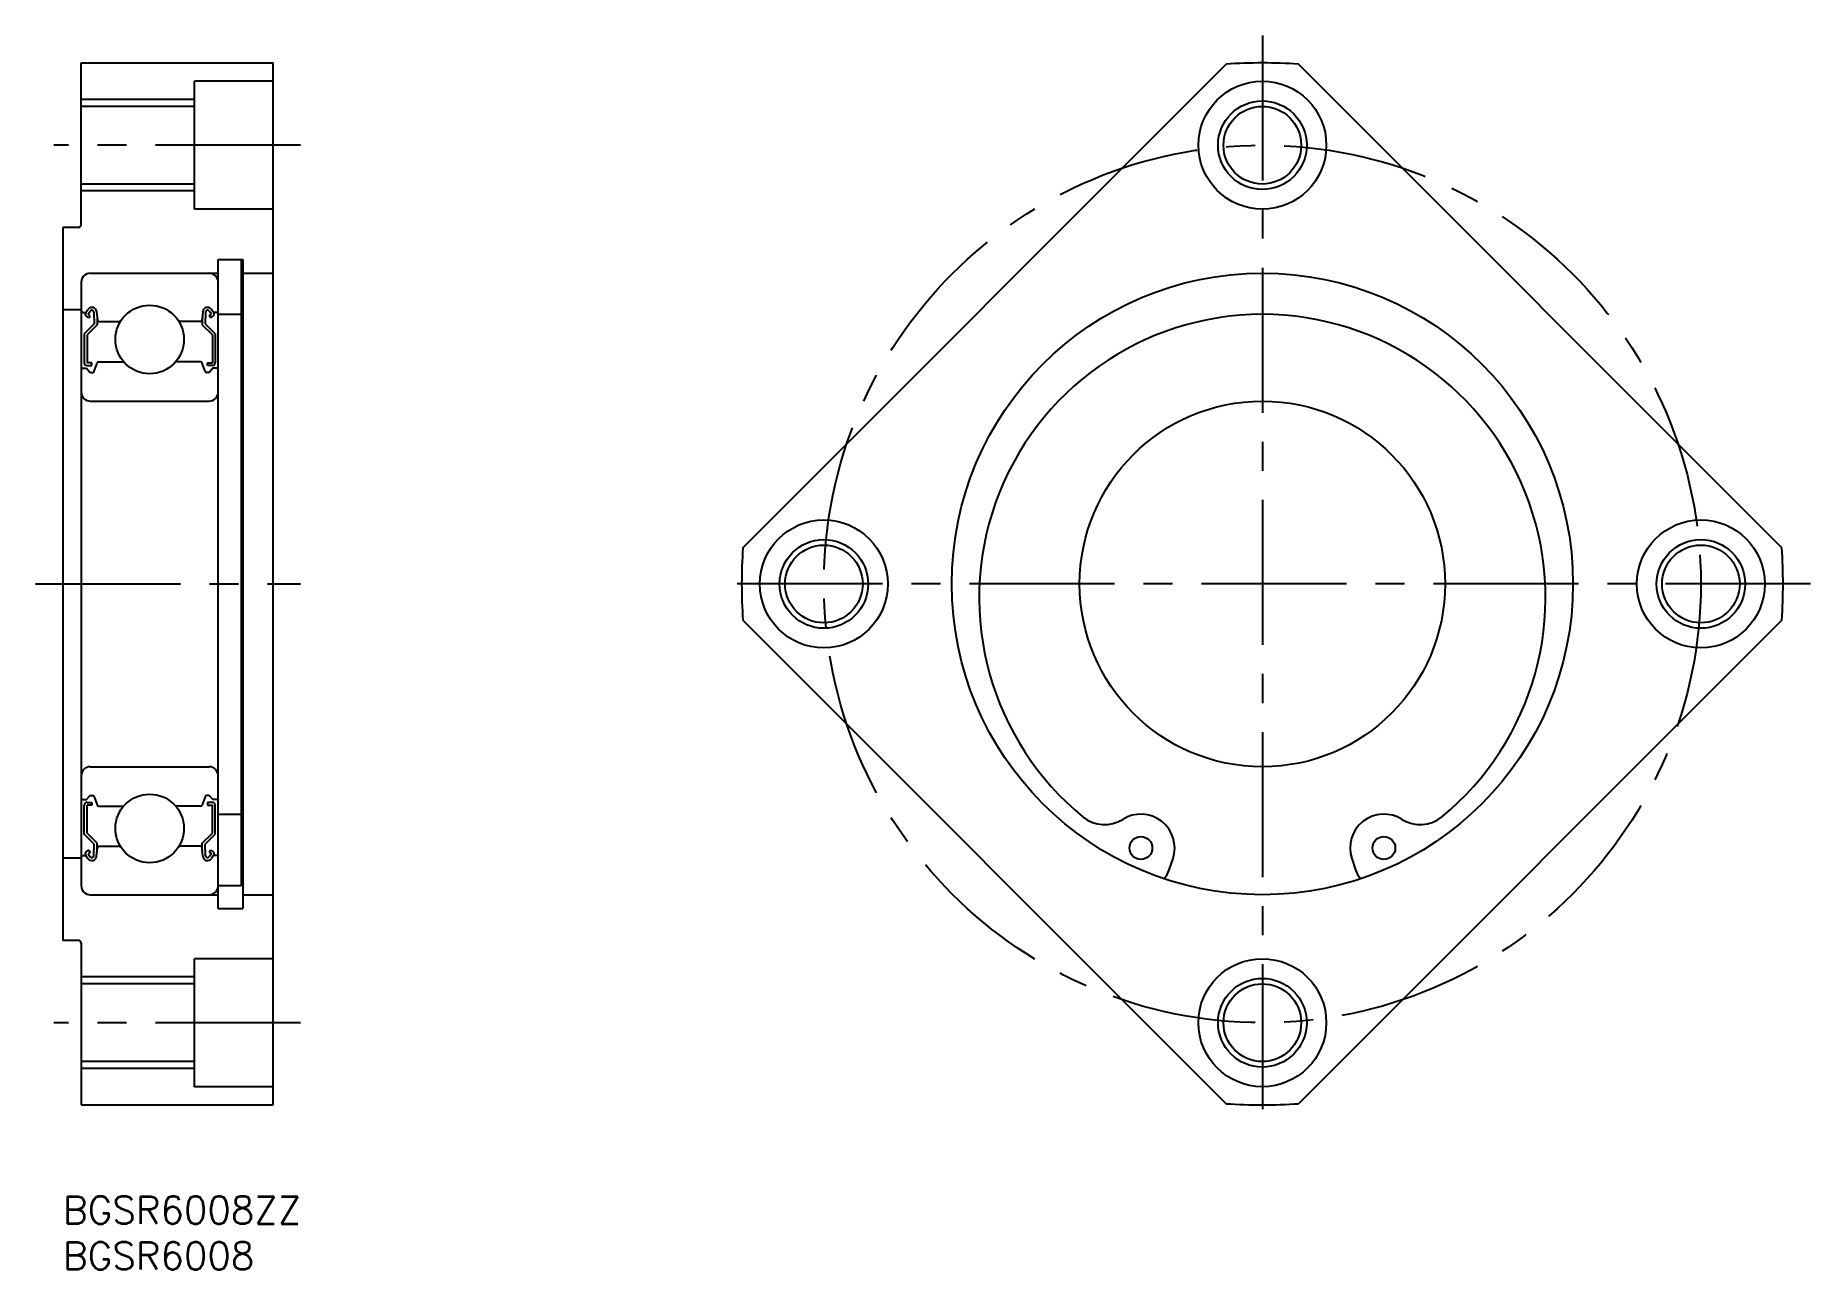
# Model space of a CAD drawing. Extents: x -3 to 191, y -8 to 127.
import ezdxf

# ---------------------------------------------------------------- set-up
doc = ezdxf.new("R2010")
doc.units = 0
doc.header["$LTSCALE"] = 0.5
doc.linetypes.add('CENTER', pattern=[50.8, 31.75, -6.35, 6.35, -6.35])
for name, color, linetype in [('MSM_CENTER', 1, 'CENTER'), ('MSM_CONTINUOUS', 7, 'CONTINUOUS'), ('MSM_NARROW', 5, 'CONTINUOUS'), ('MSM_PART_NUMBER', 7, 'CONTINUOUS')]:
    doc.layers.add(name, color=color, linetype=linetype)
doc.styles.get("Standard").update_dxf_attribs({"font": 'txt.shx', "height": 3, "bigfont": 'bigfont.shx'})

# ---------------------------------------------------------------- blocks, each defined once
blk = doc.blocks.new('*U4')
at = {"layer": 'MSM_PART_NUMBER'}
blk.add_text('BGSR6008ZZ', height=3, dxfattribs=at).set_placement((0, -3))
blk = doc.blocks.new('*U5')
at = {"layer": 'MSM_PART_NUMBER'}
blk.add_text('BGSR6008', height=3, dxfattribs=at).set_placement((0, -8))

msp = doc.modelspace()

# ---------------------------------------------------------------- linework, layer by layer
at = {"layer": 'MSM_CENTER'}
for p, q in [((131.3, 127), (131.3, 7)), ((26, 115), (-1, 115)), ((-3, 67), (26, 67)), ((191.3, 67), (71.3, 67)), ((26, 19), (-1, 19))]:
    msp.add_line(p, q, dxfattribs=at)
msp.add_circle((131.3, 67), 48, dxfattribs=at)
at = {"layer": 'MSM_CONTINUOUS'}
for p, q in [((2, 106.3), (2, 124)), ((2, 124), (23, 124)), ((23, 10), (23, 124)), ((74.44, 70.95), (127.35, 123.86)), ((188.17, 70.95), (135.25, 123.86)), ((14.4, 108), (14.4, 122)), ((23, 122), (14.4, 122)), ((14.4, 119.25), (2, 119.25)), ((14.4, 110.75), (2, 110.75)), ((23, 108), (14.4, 108)), ((0, 106), (0, 28)), ((1.7, 106), (0, 106)), ((17, 31.5), (17, 102.5)), ((17, 102.5, 1.25), (19.7, 102.5, 1.25)), ((19.5, 102.5, 0.75), (19.5, 33.99, 0.75)), ((19.7, 102.5), (19.7, 31.5)), ((2, 100), (2, 34)), ((3, 101), (17, 101)), ((19.7, 101, 1.25), (23, 101, 1.25)), ((2, 97), (0, 97)), ((2.2, 96.7), (2.5, 96.7)), ((3.44, 95.47), (2.34, 94.37)), ((2.5, 96.7), (2.73, 97.03)), ((2.82, 96.11), (2.57, 96.28)), ((3.74, 95.35), (2.64, 94.25)), ((2.75, 96.53), (2.98, 96.86)), ((2.99, 96.35), (2.75, 96.53)), ((2.82, 96.11), (2.99, 96.35)), ((3.4, 96.73), (3.44, 95.47)), ((3.69, 96.77), (3.77, 95.88)), ((3.74, 96.22), (3.74, 95.35)), ((3.97, 95.7), (6.3, 95.7)), ((15.03, 95.7), (12.7, 95.7)), ((15.31, 96.77), (15.23, 95.88)), ((15.26, 96.22), (15.26, 95.35)), ((15.26, 95.35), (16.36, 94.25)), ((15.6, 96.73), (15.56, 95.47)), ((15.56, 95.47), (16.66, 94.37)), ((16.01, 96.35), (16.25, 96.53)), ((16.18, 96.11), (16.01, 96.35)), ((16.25, 96.53), (16.02, 96.86)), ((16.18, 96.11), (16.43, 96.28)), ((16.5, 96.7), (16.27, 97.03)), ((16.8, 96.7), (16.5, 96.7)), ((17, 96.5, 1.25), (19.5, 96.5, 1.25)), ((2.34, 94.37), (2.34, 91.2)), ((2.64, 94.25), (2.64, 91.2)), ((16.36, 94.25), (16.36, 91.2)), ((16.66, 94.37), (16.66, 91.2)), ((2.2, 90.6), (2.6, 90.6)), ((2.6, 90.6), (2.92, 90.22)), ((3.16, 91.2), (2.64, 91.2)), ((2.64, 90.9), (3.16, 90.9)), ((3.07, 90.15), (3.25, 90.15)), ((3.16, 90.9), (3.16, 91.2)), ((3.43, 90.28), (3.76, 91.17)), ((3.95, 91.3), (6.66, 91.3)), ((15.05, 91.3), (12.34, 91.3)), ((15.57, 90.28), (15.24, 91.17)), ((15.93, 90.15), (15.75, 90.15)), ((15.84, 90.9), (15.84, 91.2)), ((15.84, 91.2), (16.36, 91.2)), ((16.36, 90.9), (15.84, 90.9)), ((16.4, 90.6), (16.08, 90.22)), ((16.8, 90.6), (16.4, 90.6)), ((3, 87), (16, 87)), ((74.44, 63.05), (127.35, 10.14)), ((188.17, 63.05), (135.25, 10.14)), ((3, 47), (16, 47)), ((2.2, 43.4), (2.6, 43.4)), ((2.34, 39.63), (2.34, 42.8)), ((2.6, 43.4), (2.92, 43.78)), ((2.64, 43.1), (3.16, 43.1)), ((2.64, 39.75), (2.64, 42.8)), ((3.16, 42.8), (2.64, 42.8)), ((3.07, 43.85), (3.25, 43.85)), ((3.16, 43.1), (3.16, 42.8)), ((3.43, 43.72), (3.76, 42.83)), ((15.57, 43.72), (15.24, 42.83)), ((15.93, 43.85), (15.75, 43.85)), ((15.84, 43.1), (15.84, 42.8)), ((16.36, 43.1), (15.84, 43.1)), ((15.84, 42.8), (16.36, 42.8)), ((16.4, 43.4), (16.08, 43.78)), ((16.36, 39.75), (16.36, 42.8)), ((16.8, 43.4), (16.4, 43.4)), ((16.66, 39.63), (16.66, 42.8)), ((3.95, 42.7), (6.66, 42.7)), ((15.05, 42.7), (12.34, 42.7)), ((17, 41.81, 1.25), (19.5, 41.81, 1.25)), ((3.44, 38.53), (2.34, 39.63)), ((3.74, 38.65), (2.64, 39.75)), ((15.26, 38.65), (16.36, 39.75)), ((15.56, 38.53), (16.66, 39.63)), ((2, 37), (0, 37)), ((2.2, 37.3), (2.5, 37.3)), ((2.5, 37.3), (2.73, 36.97)), ((2.82, 37.89), (2.57, 37.72)), ((2.99, 37.65), (2.75, 37.47)), ((2.75, 37.47), (2.98, 37.14)), ((2.82, 37.89), (2.99, 37.65)), ((3.4, 37.27), (3.44, 38.53)), ((3.69, 37.23), (3.77, 38.12)), ((3.74, 37.78), (3.74, 38.65)), ((3.97, 38.3), (6.3, 38.3)), ((15.03, 38.3), (12.7, 38.3)), ((15.31, 37.23), (15.23, 38.12)), ((15.26, 37.78), (15.26, 38.65)), ((15.6, 37.27), (15.56, 38.53)), ((16.18, 37.89), (16.01, 37.65)), ((16.01, 37.65), (16.25, 37.47)), ((16.25, 37.47), (16.02, 37.14)), ((16.18, 37.89), (16.43, 37.72)), ((16.5, 37.3), (16.27, 36.97)), ((16.8, 37.3), (16.5, 37.3)), ((121.11, 35.71), (121.52, 36.97)), ((141.08, 36.97), (141.49, 35.71)), ((19.5, 33.99, 0.75), (17, 33.99, 0.75)), ((3, 33), (17, 33)), ((17, 31.5, 1.25), (19.7, 31.5, 1.25)), ((19.7, 33, 1.25), (23, 33, 1.25)), ((1.7, 28), (0, 28)), ((2, 27.7), (2, 10)), ((14.4, 12), (14.4, 26)), ((23, 26), (14.4, 26)), ((14.4, 23.25), (2, 23.25)), ((14.4, 14.75), (2, 14.75)), ((23, 12), (14.4, 12)), ((2, 10), (23, 10))]:
    msp.add_line(p, q, dxfattribs=at)
for centre, radius in [((131.3, 115), 7), ((131.3, 115), 4.25), ((131.3, 67), 34), ((9.5, 93.75), 3.75), ((131.3, 67), 20), ((83.3, 67), 7), ((179.3, 67), 7), ((83.3, 67), 4.25), ((179.3, 67), 4.25), ((9.5, 40.25), 3.75), ((118, 38.11), 1.25), ((144.6, 38.11), 1.25), ((131.3, 19), 7), ((131.3, 19), 4.25)]:
    msp.add_circle(centre, radius, dxfattribs=at)
for centre, radius, start, end in [((131.3, 67), 57, 86.0283, 93.9717), ((1.7, 106.3), 0.3, 270, 0), ((3, 100), 1, 90, 180), ((16, 100), 1, 0, 90), ((3.17, 96.73), 0.53, 5.0651, 144.9356), ((15.83, 96.73), 0.53, 35.0644, 174.9349), ((2.2, 96.9), 0.2, 180, 270), ((2.75, 96.53), 0.3, 144.9356, 235.0377), ((3.17, 96.72), 0.23, 2.1311, 144.9356), ((3.97, 95.9), 0.2, 185.0651, 270), ((15.03, 95.9), 0.2, 270, 354.9349), ((15.83, 96.72), 0.23, 35.0644, 177.8689), ((16.25, 96.53), 0.3, 304.9623, 35.0644), ((16.8, 96.9), 0.2, 270, 0), ((131.3, 65.5), 31, 309.248, 230.752), ((2.2, 90.4), 0.2, 90, 180), ((2.64, 91.2), 0.3, 180, 270), ((3.07, 90.35), 0.2, 219.9991, 270), ((3.25, 90.35), 0.2, 270, 339.9703), ((3.95, 91.1), 0.2, 90, 159.9703), ((15.05, 91.1), 0.2, 20.0297, 90), ((15.75, 90.35), 0.2, 200.0297, 270), ((15.93, 90.35), 0.2, 270, 320.0009), ((16.36, 91.2), 0.3, 270, 0), ((16.8, 90.4), 0.2, 0, 90), ((3, 88), 1, 180, 270), ((16, 88), 1, 270, 0), ((131.3, 67), 57, 176.0283, 183.9717), ((131.3, 67), 57, 356.0283, 3.9717), ((3, 46), 1, 90, 180), ((16, 46), 1, 0, 90), ((2.2, 43.6), 0.2, 180, 270), ((2.64, 42.8), 0.3, 90, 180), ((3.07, 43.65), 0.2, 90, 140.0009), ((3.25, 43.65), 0.2, 20.0297, 90), ((3.95, 42.9), 0.2, 200.0297, 270), ((15.05, 42.9), 0.2, 270, 339.9703), ((15.75, 43.65), 0.2, 90, 159.9703), ((15.93, 43.65), 0.2, 39.9991, 90), ((16.36, 42.8), 0.3, 0, 90), ((16.8, 43.6), 0.2, 270, 0), ((114.03, 44.36), 3.7, 230.752, 302.4641), ((118, 38.11), 3.7, 341.9582, 122.4641), ((144.6, 38.11), 3.7, 57.5359, 198.0418), ((148.57, 44.36), 3.7, 237.5359, 309.248), ((2.2, 37.1), 0.2, 90, 180), ((2.75, 37.47), 0.3, 124.9623, 215.0644), ((3.17, 37.27), 0.53, 215.0644, 354.9349), ((3.17, 37.28), 0.23, 215.0644, 357.8689), ((3.97, 38.1), 0.2, 90, 174.9349), ((15.03, 38.1), 0.2, 5.0651, 90), ((15.83, 37.27), 0.53, 185.0651, 324.9356), ((15.83, 37.28), 0.23, 182.1311, 324.9356), ((16.25, 37.47), 0.3, 324.9356, 55.0377), ((16.8, 37.1), 0.2, 0, 90), ((118.73, 36.49), 2.5, 316.0099, 341.9582), ((143.87, 36.49), 2.5, 198.0418, 223.9901), ((3, 34), 1, 180, 270), ((16, 34), 1, 270, 0), ((1.7, 27.7), 0.3, 0, 90), ((131.3, 67), 57, 266.0283, 273.9717)]:
    msp.add_arc(centre, radius, start, end, dxfattribs=at)
at = {"layer": 'MSM_NARROW'}
for p, q in [((14.4, 120), (2, 120)), ((14.4, 110), (2, 110)), ((14.4, 24), (2, 24)), ((14.4, 14), (2, 14))]:
    msp.add_line(p, q, dxfattribs=at)
for centre in [(131.3, 115), (83.3, 67), (179.3, 67), (131.3, 19)]:
    msp.add_circle(centre, 4.85, dxfattribs=at)

# ---------------------------------------------------------------- block references
at = {"layer": 'MSM_CONTINUOUS'}
for name in ['*U4', '*U5']:
    msp.add_blockref(name, (0, 0), dxfattribs=at)

doc.saveas('drawing.dxf')
